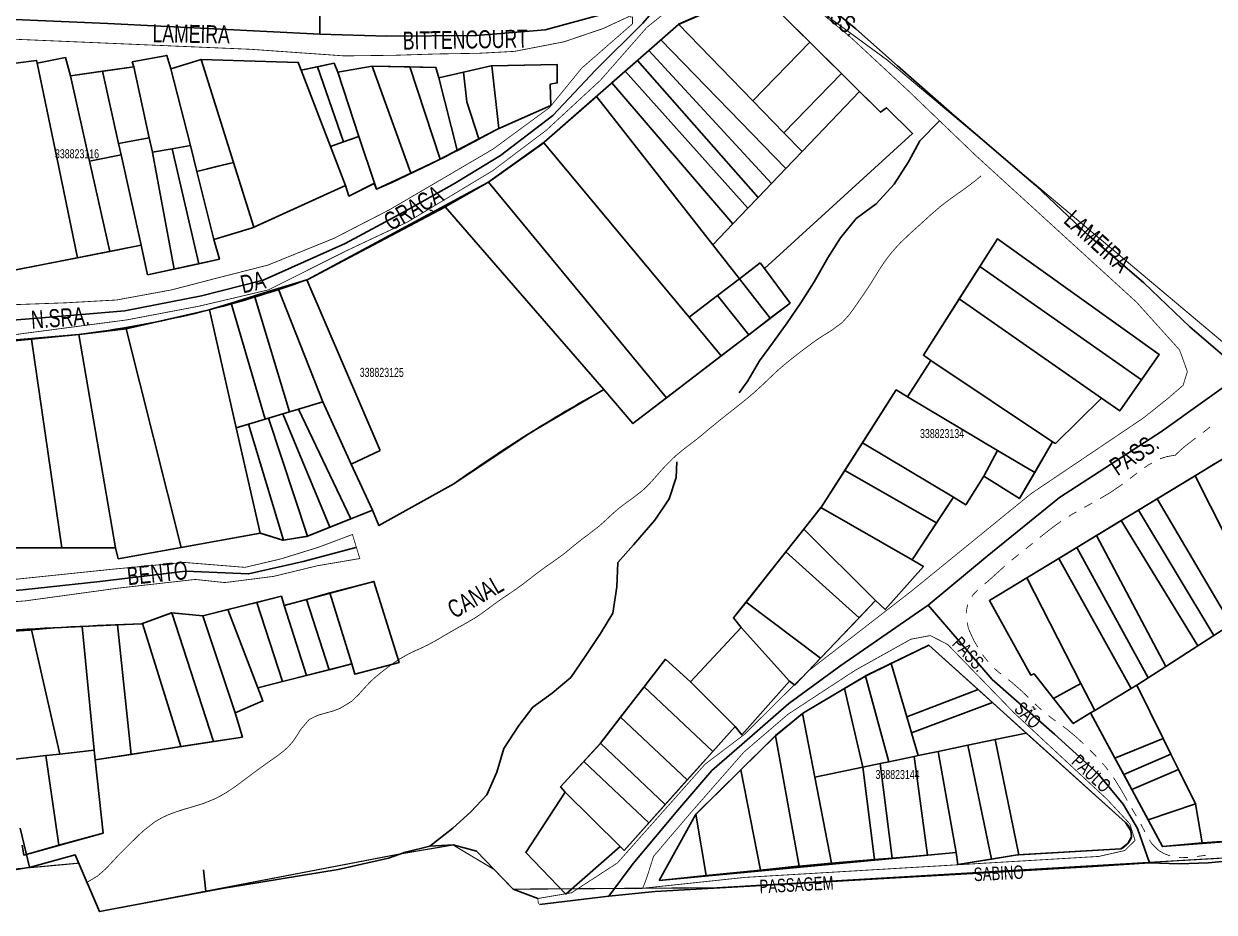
# Model space of a CAD drawing. Extents: x 203614 to 206284, y 4847494 to 4848495.
# Drawn here: x 205864.1 to 206128.5, y 4847594.2 to 4847791.6 of the extents above; entities that cross this region are included whole.
import ezdxf
from ezdxf.enums import TextEntityAlignment as Align

# ---------------------------------------------------------------- set-up
doc = ezdxf.new("R2010")
doc.units = 0
doc.header["$LTSCALE"] = 1.5
doc.header["$MEASUREMENT"] = 0
doc.linetypes.add('PHANTOMX2', pattern=[5, 2.5, -0.5, 0.5, -0.5, 0.5, -0.5])
for name, color, linetype in [('CD-MALHA-LOTES', 40, 'CONTINUOUS'), ('CD_TXT_QUADRA', 7, 'CONTINUOUS'), ('HD-CANAIS', 7, 'CONTINUOUS'), ('HD-TXT-CANAIS', 7, 'CONTINUOUS'), ('LM-LIM-SETOR-FISCAL', 7, 'CONTINUOUS'), ('RU-QUADRAS', 210, 'CONTINUOUS'), ('SV-CAMINHO-TRILHA', 20, 'CONTINUOUS'), ('SV-EIXO-RUA-N-PAV', 6, 'CONTINUOUS'), ('SV-ESTIVAS', 7, 'CONTINUOUS'), ('SV-RUA-NAO-PAV-S-GUIA-C-GUIA', 7, 'PHANTOMX2'), ('SV-TXT-RUA-N-PAV-S-GUIA-C-GUIA', 7, 'CONTINUOUS')]:
    doc.layers.add(name, color=color, linetype=linetype)
doc.styles.add('ARIAL', font='ARIAL.TTF')
doc.linetypes.add('Limite', pattern='A,20,-3,[130,ltypeshp.shx,S=6.35,R=0,X=0,Y=0],-3,20', length=46)

msp = doc.modelspace()

# ---------------------------------------------------------------- linework, layer by layer
at = {"layer": 'CD-MALHA-LOTES'}
for p, q in [((206009.55, 4847791.47), (206005.61, 4847788)), ((206009.55, 4847791.47), (206026.07, 4847774.46)), ((206005.61, 4847788), (206002.94, 4847785.66)), ((206033.36, 4847759.44), (206005.61, 4847788)), ((206038.71, 4847787.48), (206026.07, 4847774.46)), ((206045.72, 4847780.54), (206038.71, 4847787.48)), ((205862.28, 4847782.82), (205866.97, 4847783.45)), ((205866.97, 4847783.45), (205867.13, 4847782.82)), ((205888.23, 4847783.14), (205895.88, 4847784.54)), ((205895.88, 4847784.54), (205896.8, 4847781.59)), ((205903.51, 4847783.62), (205896.8, 4847781.59)), ((205903.51, 4847783.62), (205910.69, 4847760.79)), ((206000.43, 4847783.44), (205997.71, 4847781.06)), ((206002.94, 4847785.66), (206000.43, 4847783.44)), ((206000.43, 4847783.44), (206027.19, 4847752.98)), ((206002.94, 4847785.66), (206030.18, 4847756.11)), ((205867.13, 4847782.82), (205871.47, 4847761.88)), ((205881.58, 4847781.04), (205874.47, 4847780.01)), ((205888.54, 4847782.04), (205881.58, 4847781.04)), ((205881.58, 4847781.04), (205885.17, 4847765.01)), ((205888.54, 4847782.04), (205888.23, 4847783.14)), ((205891.99, 4847766.24), (205888.54, 4847782.04)), ((205896.8, 4847781.59), (205901.19, 4847764.51)), ((205929.33, 4847782.03), (205925.72, 4847781.26)), ((205925.72, 4847781.26), (205932.22, 4847764.33)), ((205935.14, 4847765.35), (205929.33, 4847782.03)), ((205941.51, 4847782.14), (205933.84, 4847780.79)), ((205938.55, 4847766.55), (205933.84, 4847780.79)), ((205949.88, 4847781.99), (205941.51, 4847782.14)), ((205941.51, 4847782.14), (205950.05, 4847758.37)), ((205949.88, 4847781.99), (205956.63, 4847761.5)), ((205961.76, 4847780.79), (205956.33, 4847779.54)), ((205968.06, 4847782.2), (205969.63, 4847768.29)), ((205997.71, 4847781.06), (205994.75, 4847778.45)), ((205997.71, 4847781.06), (206024.89, 4847750.58)), ((205874.47, 4847780.01), (205878.75, 4847761.02)), ((205956.33, 4847779.54), (205960.41, 4847763.48)), ((205994.75, 4847778.45), (205991.31, 4847775.43)), ((205994.75, 4847778.45), (206021.62, 4847747.16)), ((206032.95, 4847767.38), (206045.72, 4847780.54)), ((206045.72, 4847780.54), (206049.73, 4847776.56)), ((205991.31, 4847775.43), (206017.14, 4847742.46)), ((206049.73, 4847776.56), (206036.98, 4847763.23)), ((205969.63, 4847768.29), (205981.18, 4847773.45)), ((206026.07, 4847774.46), (206032.95, 4847767.38)), ((205885.17, 4847765.01), (205891.99, 4847766.24)), ((205885.73, 4847762.48), (205885.17, 4847765.01)), ((205891.99, 4847766.24), (205892.69, 4847763.05)), ((205932.22, 4847764.33), (205935.14, 4847765.35)), ((205935.14, 4847765.35), (205938.55, 4847766.55)), ((205942, 4847756.14), (205938.55, 4847766.55)), ((205960.41, 4847763.48), (205965.2, 4847765.99)), ((205979.61, 4847765.16), (205967.33, 4847756.38)), ((205979.61, 4847765.16), (206011.89, 4847726.4)), ((206036.98, 4847763.23), (206032.95, 4847767.38)), ((205885.73, 4847762.48), (205878.75, 4847761.02)), ((205890.23, 4847742.38), (205885.73, 4847762.48)), ((205897.06, 4847763.79), (205892.69, 4847763.05)), ((205892.69, 4847763.05), (205892.7, 4847762.97)), ((205892.7, 4847762.97), (205897.53, 4847737.09)), ((205897.06, 4847763.79), (205901.19, 4847764.51)), ((205903.01, 4847738.27), (205897.06, 4847763.79)), ((205901.19, 4847764.51), (205902.55, 4847758.75)), ((205932.22, 4847764.33), (205935.55, 4847755.65)), ((205956.63, 4847761.5), (205960.41, 4847763.48)), ((206033.36, 4847759.44), (206036.98, 4847763.23)), ((205871.47, 4847761.88), (205876.08, 4847739.61)), ((205878.75, 4847761.02), (205883.25, 4847741.01)), ((205910.69, 4847760.79), (205902.55, 4847758.75)), ((205902.55, 4847758.75), (205906.61, 4847759.77)), ((205906.61, 4847759.77), (205910.69, 4847760.79)), ((205915.19, 4847746.4), (205910.69, 4847760.79)), ((205950.05, 4847758.37), (205956.18, 4847761.27)), ((205956.18, 4847761.27), (205956.63, 4847761.5)), ((205902.55, 4847758.75), (205906.32, 4847743.63)), ((205942.48, 4847754.8), (205950.05, 4847758.37)), ((206030.18, 4847756.11), (206033.36, 4847759.44)), ((205915.19, 4847746.4), (205935.55, 4847755.65)), ((205935.55, 4847755.65), (205936.33, 4847753.31)), ((205936.33, 4847753.31), (205942, 4847756.14)), ((205942, 4847756.14), (205942.48, 4847754.8)), ((206006.88, 4847708.49), (205967.33, 4847756.38)), ((206027.19, 4847752.98), (206030.18, 4847756.11)), ((206024.89, 4847750.58), (206027.19, 4847752.98)), ((205957.706934, 4847750.913537), (205957.63, 4847750.87)), ((205957.706934, 4847750.913537), (205992.92, 4847710.3)), ((206021.62, 4847747.16), (206024.89, 4847750.58)), ((206017.14, 4847742.46), (206021.62, 4847747.16)), ((205883.25, 4847741.01), (205890.23, 4847742.38)), ((205891.64, 4847735.82), (205890.23, 4847742.38)), ((205906.32, 4847743.63), (205907.58, 4847739.25)), ((206017.14, 4847742.46), (206023.04, 4847734.93)), ((205876.08, 4847739.61), (205856.55, 4847735.82)), ((205876.08, 4847739.61), (205883.25, 4847741.01)), ((205907.58, 4847739.25), (205903.01, 4847738.27)), ((206027.69, 4847738.48), (206023.04, 4847734.93)), ((206028.62, 4847737.2), (206027.69, 4847738.48)), ((205897.53, 4847737.09), (205891.64, 4847735.82)), ((205897.53, 4847737.09), (205903.01, 4847738.27)), ((206076.45, 4847737.63), (206071.88, 4847730.46)), ((206076.45, 4847737.63), (206112.33, 4847712.49)), ((205926.99, 4847734.72), (205920.63, 4847732.76)), ((205926.99, 4847734.72), (205943.24, 4847696.78)), ((206023.04, 4847734.93), (206018.2, 4847731.23)), ((206023.04, 4847734.93), (206029.92, 4847726.15)), ((205915.34, 4847731.12), (205910.21, 4847729.54)), ((205920.63, 4847732.76), (205915.34, 4847731.12)), ((205923.11, 4847705.37), (205915.34, 4847731.12)), ((205930.52, 4847707.6), (205920.63, 4847732.76)), ((206018.2, 4847731.23), (206011.89, 4847726.4)), ((206018.2, 4847731.23), (206025.14, 4847722.48)), ((205905.35, 4847728.05), (205886.84, 4847723.82)), ((205905.35, 4847728.05), (205911.31, 4847701.83)), ((205917.73, 4847703.76), (205910.21, 4847729.54)), ((206103.5, 4847708.4), (206071.88, 4847730.46)), ((206011.89, 4847726.4), (206019.04, 4847717.81)), ((206025.14, 4847722.48), (206029.92, 4847726.15)), ((205876.329756, 4847722.551409), (205865.81, 4847721.55)), ((205876.42, 4847722.56), (205876.329756, 4847722.551409)), ((205876.329756, 4847722.551409), (205884.53, 4847675.15)), ((205886.84, 4847723.82), (205876.42, 4847722.56)), ((205899.1, 4847675.25), (205886.84, 4847723.82)), ((205865.81, 4847721.55), (205872.61, 4847675.15)), ((206019.04, 4847717.81), (206025.14, 4847722.48)), ((206006.88, 4847708.49), (206019.04, 4847717.81)), ((206065.6, 4847716.78), (206060.4, 4847708.74)), ((206092.6, 4847698.68), (206065.6, 4847716.78)), ((205992.92, 4847710.3), (205999.41, 4847702.76)), ((205930.52, 4847707.6), (205925.17, 4847705.99)), ((205930.52, 4847707.6), (205936.87, 4847693.73)), ((205999.41, 4847702.76), (206006.88, 4847708.49)), ((206080.4, 4847696.82), (206060.4, 4847708.74)), ((205921.69, 4847704.94), (205918.47, 4847703.97)), ((205921.69, 4847704.94), (205923.11, 4847705.37)), ((205932.08, 4847679.74), (205921.69, 4847704.94)), ((205923.11, 4847705.37), (205925.17, 4847705.99)), ((205925.17, 4847705.99), (205936.75, 4847681.61)), ((205911.31, 4847701.83), (205914.06, 4847702.64)), ((205916.62, 4847678.41), (205911.31, 4847701.83)), ((205914.06, 4847702.64), (205917.73, 4847703.76)), ((205914.06, 4847702.64), (205921.82, 4847676.86)), ((205917.73, 4847703.76), (205918.47, 4847703.97)), ((205918.47, 4847703.97), (205927.13, 4847677.76)), ((205943.24, 4847696.78), (205936.87, 4847693.73)), ((206050.38, 4847698.52), (206046.45, 4847692.37)), ((206070.63, 4847686.43), (206050.38, 4847698.52)), ((206077.34, 4847691.12), (206080.4, 4847696.82)), ((206088.63, 4847691.91), (206080.4, 4847696.82)), ((206088.63, 4847691.91), (206092.6, 4847698.68)), ((205936.87, 4847693.73), (205941.55, 4847683.54)), ((206128.58, 4847693.81), (206124.27, 4847691.19)), ((206066.86, 4847680.74), (206046.45, 4847692.37)), ((206077.34, 4847691.12), (206085.23, 4847686.1)), ((206085.23, 4847686.1), (206088.63, 4847691.91)), ((206124.27, 4847691.19), (206115.85, 4847686.08)), ((206124.27, 4847691.19), (206138.94, 4847662.01)), ((206066.86, 4847680.74), (206070.63, 4847686.43)), ((206115.85, 4847686.08), (206111.7, 4847683.56)), ((206132.28, 4847658.17), (206115.85, 4847686.08)), ((205936.75, 4847681.61), (205941.55, 4847683.54)), ((206041.16, 4847684.11), (206037.35, 4847679.31)), ((206061.41, 4847672.52), (206041.16, 4847684.11)), ((206111.7, 4847683.56), (206107.82, 4847681.2)), ((206111.7, 4847683.56), (206128.45, 4847655.71)), ((205936.75, 4847681.61), (205932.08, 4847679.74)), ((206061.41, 4847672.52), (206066.86, 4847680.74)), ((206107.82, 4847681.2), (206102.33, 4847677.87)), ((206107.82, 4847681.2), (206124.84, 4847653.39)), ((205899.1, 4847675.25), (205916.62, 4847678.41)), ((205921.67, 4847676.85), (205916.62, 4847678.41)), ((205927.13, 4847677.76), (205921.82, 4847676.86)), ((205927.13, 4847677.76), (205932.08, 4847679.74)), ((206037.35, 4847679.31), (206033.37, 4847674.29)), ((206053.28, 4847663.46), (206037.35, 4847679.31)), ((206102.33, 4847677.87), (206097.96, 4847675.22)), ((206102.33, 4847677.87), (206117.75, 4847648.84)), ((205854.52, 4847675.15), (205872.61, 4847675.15)), ((205872.61, 4847675.15), (205884.53, 4847675.15)), ((205921.82, 4847676.86), (205921.67, 4847676.85)), ((206097.96, 4847675.22), (206093.98, 4847672.81)), ((206097.96, 4847675.22), (206113.8, 4847646.3)), ((206033.37, 4847674.29), (206024.52, 4847663.12)), ((206049.62, 4847659.63), (206033.37, 4847674.29)), ((206093.98, 4847672.81), (206086.89, 4847668.5)), ((206093.98, 4847672.81), (206110.04, 4847643.93)), ((206086.89, 4847668.5), (206098.89, 4847645.03)), ((205921.35, 4847664.42), (205915.9, 4847663.05)), ((205921.99, 4847662.39), (205921.35, 4847664.42)), ((205932.13, 4847665.18), (205926.95, 4847663.72)), ((205936.98, 4847649.37), (205932.13, 4847665.18)), ((205915.9, 4847663.05), (205909.48, 4847661.43)), ((205921.61, 4847645.46), (205915.9, 4847663.05)), ((205926.95, 4847663.72), (205921.99, 4847662.39)), ((205921.99, 4847662.39), (205926.88, 4847646.8)), ((205931.92, 4847648.08), (205926.95, 4847663.72)), ((206041.07, 4847650.68), (206024.52, 4847663.12)), ((206049.62, 4847659.63), (206053.28, 4847663.46)), ((205897, 4847660.75), (205890.48, 4847658.36)), ((205906.26, 4847632.12), (205897, 4847660.75)), ((205897, 4847660.75), (205903.93, 4847660.03)), ((205903.93, 4847660.03), (205909.48, 4847661.43)), ((205903.93, 4847660.03), (205911.1, 4847638.54)), ((205909.48, 4847661.43), (205916.14, 4847644.06)), ((206041.07, 4847650.68), (206049.62, 4847659.63)), ((205865.84, 4847656.93), (205872.13, 4847629.35)), ((205884.92, 4847658.05), (205877.12, 4847657.69)), ((205879.77, 4847630.2), (205877.12, 4847657.69)), ((205884.92, 4847658.05), (205887.99, 4847629.29)), ((205899, 4847631), (205890.48, 4847658.36)), ((206023.42, 4847657.44), (206012.18, 4847645.37)), ((206034.16, 4847645.52), (206023.42, 4847657.44)), ((206128.45, 4847655.71), (206132.28, 4847658.17)), ((206124.84, 4847653.39), (206128.45, 4847655.71)), ((206117.75, 4847648.84), (206124.84, 4847653.39)), ((205931.92, 4847648.08), (205936.98, 4847649.37)), ((205936.98, 4847649.37), (205937.68, 4847647.1)), ((206001.93, 4847644.31), (206006.65, 4847650.4)), ((206006.65, 4847650.4), (206012.18, 4847645.37)), ((206051.03, 4847646.67), (206056.76, 4847649.5)), ((206056.76, 4847649.5), (206060.23, 4847637.63)), ((206113.8, 4847646.3), (206117.75, 4847648.84)), ((205921.61, 4847645.46), (205926.88, 4847646.8)), ((205926.88, 4847646.8), (205931.92, 4847648.08)), ((206051.03, 4847646.67), (206046.41, 4847643.92)), ((206056.23, 4847627.64), (206051.03, 4847646.67)), ((206111.29, 4847644.69), (206113.8, 4847646.3)), ((205916.14, 4847644.06), (205921.61, 4847645.46)), ((205916.14, 4847644.06), (205917.23, 4847641.15)), ((206001.93, 4847644.31), (205996.67, 4847637.52)), ((206017.12, 4847629.93), (206001.93, 4847644.31)), ((206012.18, 4847645.37), (206022.08, 4847635.46)), ((206050.5, 4847626.44), (206046.41, 4847643.92)), ((206076.05, 4847643.68), (206060.23, 4847637.63)), ((206079.25, 4847640.8), (206076.05, 4847643.68)), ((206098.89, 4847645.03), (206092.84, 4847641.67)), ((206101.96, 4847639.03), (206098.89, 4847645.03)), ((206101.96, 4847639.03), (206110.04, 4847643.93)), ((206110.04, 4847643.93), (206111.29, 4847644.69)), ((206117.16, 4847632.81), (206111.29, 4847644.69)), ((205917.23, 4847641.15), (205911.1, 4847638.54)), ((206061.27, 4847634.08), (206079.25, 4847640.8)), ((206079.25, 4847640.8), (206086.77, 4847634.02)), ((206092.84, 4847641.67), (206097.21, 4847636.13)), ((205911.1, 4847638.54), (205912.68, 4847633.12)), ((206037.08, 4847638.33), (206031.04, 4847633.44)), ((206037.08, 4847638.33), (206039.81, 4847624.21)), ((206097.21, 4847636.13), (206101.06, 4847638.48)), ((206101.06, 4847638.48), (206101.96, 4847639.03)), ((206101.06, 4847638.48), (206106.45, 4847628.44)), ((205996.67, 4847637.52), (205992.23, 4847631.78)), ((206011.49, 4847623.65), (205996.67, 4847637.52)), ((206022.08, 4847635.46), (206017.12, 4847629.93)), ((206060.23, 4847637.63), (206061.27, 4847634.08)), ((205912.68, 4847633.12), (205906.26, 4847632.12)), ((206031.04, 4847633.44), (206023.35, 4847625.83)), ((206036.29, 4847604.48), (206031.04, 4847633.44)), ((206062.76, 4847629.03), (206061.27, 4847634.08)), ((206086.77, 4847634.02), (206079.84, 4847632.57)), ((206117.16, 4847632.81), (206106.45, 4847628.44)), ((206118.89, 4847629.3), (206117.16, 4847632.81)), ((205872.13, 4847629.35), (205879.77, 4847630.2)), ((205879.98, 4847628.05), (205879.77, 4847630.2)), ((205887.99, 4847629.29), (205899, 4847631)), ((205899, 4847631), (205906.26, 4847632.12)), ((205988.51, 4847627.72), (205992.12, 4847631.66)), ((205992.23, 4847631.78), (205992.12, 4847631.66)), ((205992.23, 4847631.78), (206006.57, 4847618.16)), ((206073.82, 4847631.31), (206067.23, 4847629.94)), ((206079.84, 4847632.57), (206073.82, 4847631.31)), ((206079.07, 4847606.03), (206073.82, 4847631.31)), ((206085.12, 4847606.99), (206079.84, 4847632.57)), ((205869.01, 4847629), (205860.26, 4847628.02)), ((205872.13, 4847629.35), (205869.01, 4847629)), ((205871.91, 4847609.09), (205869.01, 4847629)), ((205879.98, 4847628.05), (205887.99, 4847629.29)), ((206002.93, 4847614.1), (205988.51, 4847627.72)), ((206011.49, 4847623.65), (206017.12, 4847629.93)), ((206056.23, 4847627.64), (206054.29, 4847627.23)), ((206061.83, 4847628.81), (206056.23, 4847627.64)), ((206062.76, 4847629.03), (206061.83, 4847628.81)), ((206064.84, 4847606.92), (206061.83, 4847628.81)), ((206067.23, 4847629.94), (206062.76, 4847629.03)), ((206067.23, 4847629.94), (206071.22, 4847607.47)), ((206106.45, 4847628.44), (206108.4, 4847624.82)), ((206108.4, 4847624.82), (206118.89, 4847629.3)), ((206120.55, 4847625.94), (206118.89, 4847629.3)), ((206023.35, 4847625.83), (206013.39, 4847615.97)), ((206027.73, 4847603.6), (206023.35, 4847625.83)), ((206039.81, 4847624.21), (206050.5, 4847626.44)), ((206054.29, 4847627.23), (206050.5, 4847626.44)), ((206050.5, 4847626.44), (206053.09, 4847605.92)), ((206056.99, 4847606.25), (206054.29, 4847627.23)), ((206108.4, 4847624.82), (206110.18, 4847621.5)), ((206110.18, 4847621.5), (206120.55, 4847625.94)), ((206124.31, 4847618.32), (206120.55, 4847625.94)), ((206006.57, 4847618.16), (206011.49, 4847623.65)), ((206043.51, 4847605.09), (206039.81, 4847624.21)), ((205996.59, 4847608.81), (205984.34, 4847620.88)), ((206110.18, 4847621.5), (206113.82, 4847614.73)), ((206006.57, 4847618.16), (206002.93, 4847614.1)), ((206124.31, 4847618.32), (206113.82, 4847614.73)), ((206125.85, 4847609.65), (206124.31, 4847618.32)), ((206015.64, 4847602.35), (206013.39, 4847615.97)), ((206113.82, 4847614.73), (206117, 4847608.81)), ((206117, 4847608.81), (206125.85, 4847609.65)), ((206135.34, 4847610.3), (206125.85, 4847609.65)), ((205984.51, 4847598.25), (205996.59, 4847608.81)), ((206053.09, 4847605.92), (206056.99, 4847606.25)), ((206056.99, 4847606.25), (206064.84, 4847606.92)), ((206064.84, 4847606.92), (206071.22, 4847607.47)), ((206071.22, 4847607.47), (206071.55, 4847604.79)), ((206015.64, 4847602.35), (206027.73, 4847603.6)), ((206036.29, 4847604.48), (206043.51, 4847605.09)), ((206053.09, 4847605.92), (206043.51, 4847605.09)), ((206071.55, 4847604.79), (206079.07, 4847606.03)), ((206005.22, 4847601.27), (206015.64, 4847602.35))]:
    msp.add_line(p, q, dxfattribs=at)
at = {"layer": 'CD-MALHA-LOTES', "flags": 128}
for points in [[(206038.71, 4847787.48), (206026.98, 4847799.12), (206009.55, 4847791.47)], [(205874.47, 4847780.01), (205873.38, 4847784.07), (205867.13, 4847782.82)], [(205925.72, 4847781.26), (205925.09, 4847782.98), (205903.51, 4847783.62)], [(205933.84, 4847780.79), (205933.06, 4847782.82), (205929.33, 4847782.03)], [(205956.33, 4847779.54), (205955.67, 4847781.89), (205949.88, 4847781.99)], [(205968.06, 4847782.2), (205967.9, 4847782.2), (205961.76, 4847780.79)], [(205961.76, 4847780.79), (205962.55, 4847774.23), (205965.2, 4847765.99)], [(205981.18, 4847773.45), (205981.02, 4847778.14), (205982.59, 4847778.45), (205982.59, 4847782.51), (205968.06, 4847782.2)], [(205991.31, 4847775.43), (205979.72, 4847765.24), (205979.61, 4847765.16)], [(206028.62, 4847737.2), (206061.53, 4847767.23), (206055.69, 4847772.93), (206054.4, 4847771.93), (206049.73, 4847776.56)], [(205965.2, 4847765.99), (205969.3, 4847768.14), (205969.63, 4847768.29)], [(205967.33, 4847756.38), (205967.19, 4847756.28), (205957.706934, 4847750.913537)], [(205957.63, 4847750.87), (205927.21, 4847734.79), (205926.99, 4847734.72)], [(205906.32, 4847743.63), (205914.92, 4847746.28), (205915.19, 4847746.4)], [(206112.33, 4847712.49), (206116.25, 4847718.13), (206080.36, 4847743.77), (206076.45, 4847737.63)], [(206029.92, 4847726.15), (206034.32, 4847729.52), (206028.62, 4847737.2)], [(205910.21, 4847729.54), (205905.55, 4847728.1), (205905.35, 4847728.05)], [(206071.88, 4847730.46), (206063.92, 4847717.96), (206065.6, 4847716.78)], [(205865.81, 4847721.55), (205848.12, 4847719.84), (205848.01, 4847719.84)], [(206103.5, 4847708.4), (206107.53, 4847705.56), (206112.33, 4847712.49)], [(205941.55, 4847683.54), (205942.98, 4847680.13), (205959.64, 4847689.38), (205976.96, 4847700.91), (205992.92, 4847710.3)], [(206060.4, 4847708.74), (206057.88, 4847710.25), (206050.38, 4847698.52)], [(206092.6, 4847698.68), (206093.27, 4847698.34), (206103.5, 4847708.4)], [(206046.45, 4847692.37), (206041.28, 4847684.27), (206041.16, 4847684.11)], [(206070.63, 4847686.43), (206073.32, 4847684.75), (206077.34, 4847691.12)], [(205884.53, 4847675.15), (205885.1, 4847672.73), (205899.1, 4847675.25)], [(206053.28, 4847663.46), (206055.46, 4847661.45), (206063.93, 4847671.01), (206061.41, 4847672.52)], [(205937.68, 4847647.1), (205947.47, 4847649.72), (205941.88, 4847667.72), (205932.13, 4847665.18)], [(206086.89, 4847668.5), (206078.59, 4847663.47), (206087.81, 4847646.86)], [(206024.52, 4847663.12), (206021.74, 4847659.62), (206023.42, 4847657.44)], [(205865.84, 4847656.93), (205865.47, 4847656.89), (205852.48, 4847656.05)], [(205877.12, 4847657.69), (205870.89, 4847657.41), (205865.84, 4847656.93)], [(205890.48, 4847658.36), (205890.3, 4847658.29), (205884.92, 4847658.05)], [(206076.05, 4847643.68), (206065.1, 4847653.56), (206056.76, 4847649.5)], [(206034.16, 4847645.52), (206035.34, 4847644.68), (206041.07, 4847650.68)], [(206087.81, 4847646.86), (206088.48, 4847647.19), (206092.84, 4847641.67)], [(206022.08, 4847635.46), (206023.59, 4847633.62), (206034.16, 4847645.52)], [(206046.41, 4847643.92), (206037.26, 4847638.48), (206037.08, 4847638.33)], [(206085.12, 4847606.99), (206107.78, 4847608.31), (206109.29, 4847609.48), (206110.13, 4847610.99), (206109.97, 4847612.33), (206108.79, 4847614.17), (206086.77, 4847634.02)], [(205871.91, 4847609.09), (205881.73, 4847611.81), (205879.98, 4847628.05)], [(205988.51, 4847627.72), (205983.34, 4847622.06), (205984.34, 4847620.88)], [(205984.34, 4847620.88), (205975.62, 4847607.48), (205984.51, 4847598.25)], [(206013.39, 4847615.97), (206013.27, 4847615.85), (206005.22, 4847601.27)], [(205996.59, 4847608.81), (205997.43, 4847607.97), (206002.93, 4847614.1)], [(205863.8, 4847609.12), (205864.12, 4847606.93), (205871.91, 4847609.09)], [(206079.07, 4847606.03), (206084.81, 4847606.97), (206085.12, 4847606.99)], [(206027.73, 4847603.6), (206035.99, 4847604.45), (206036.29, 4847604.48)]]:
    msp.add_lwpolyline(points, dxfattribs=at)
at = {"layer": 'CD-MALHA-LOTES'}
for p in [(205930.52, 4847707.6), (205936.87, 4847693.73)]:
    msp.add_point(p, dxfattribs=at)
at = {"layer": 'HD-CANAIS', "const_width": 0.18, "flags": 128}
msp.add_lwpolyline([(206076.731135, 4847757.794257), (206075.587337, 4847756.822659), (206073.194674, 4847755.011979), (206071.053681, 4847753.498296), (206069.831476, 4847752.626839), (206067.730885, 4847751.03003), (206065.462456, 4847749.070405), (206064.355161, 4847748.056812), (206063.248843, 4847747.04135), (206062.026792, 4847745.939316), (206060.913084, 4847744.933783), (206058.851965, 4847742.963504), (206057.823554, 4847741.870193), (206056.842104, 4847740.732875), (206055.91065, 4847739.553771), (206055.032228, 4847738.335103), (206054.014188, 4847736.771934), (206053.230195, 4847735.491942), (206052.046927, 4847733.575495), (206050.374873, 4847731.093119), (206049.516227, 4847729.858741), (206048.352454, 4847728.169586), (206047.460502, 4847726.951037), (206045.876127, 4847725.200796), (206043.469512, 4847723.432661), (206042.183512, 4847722.637724), (206040.266562, 4847721.388418), (206039.045232, 4847720.517498), (206036.655409, 4847718.70941), (206035.434871, 4847717.765527), (206034.255842, 4847716.836655), (206033.092459, 4847715.888695), (206031.533166, 4847714.539463), (206029.353839, 4847712.478035), (206028.273421, 4847711.437035), (206026.273494, 4847709.612556), (206025.130636, 4847708.64075), (206023.970061, 4847707.689426), (206022.167638, 4847706.253866), (206020.988474, 4847705.326329), (206018.638734, 4847703.461943), (206016.899334, 4847702.034315), (206014.591516, 4847700.117992), (206013.422956, 4847699.176536), (206011.874113, 4847697.983268), (206010.68153, 4847697.07082), (206008.915087, 4847695.620535), (206006.773163, 4847693.526371), (206005.758802, 4847692.416718), (206004.134271, 4847690.562492), (206003.127459, 4847689.446353), (206001.581826, 4847687.929668), (205999.214636, 4847686.096215), (205997.988293, 4847685.225638), (205996.780041, 4847684.332148), (205995.202703, 4847683.006155), (205994.101008, 4847681.986491), (205993.004458, 4847680.961417), (205991.801289, 4847679.899001), (205989.425102, 4847678.070159), (205988.21984, 4847677.175086), (205986.529434, 4847675.831773), (205985.375572, 4847674.872453), (205983.794576, 4847673.601998), (205981.356054, 4847671.856526), (205980.120894, 4847671.003884), (205977.750165, 4847669.256799), (205976.570646, 4847668.329201), (205975.388932, 4847667.405252), (205973.273532, 4847665.865038), (205970.787246, 4847664.185794), (205969.551167, 4847663.334285), (205968.134816, 4847662.303805), (205966.9307, 4847661.406257), (205965.717862, 4847660.523523), (205964.350139, 4847659.599175), (205961.760564, 4847658.090043), (205960.444041, 4847657.367326), (205958.341684, 4847656.158497), (205957.053074, 4847655.388322), (205955.759561, 4847654.628756), (205953.786256, 4847653.562578), (205952.429972, 4847652.919917), (205951.060794, 4847652.301599), (205949.703207, 4847651.663182), (205947.387444, 4847650.351462), (205946.147495, 4847649.505507), (205944.937772, 4847648.611412), (205943.278836, 4847647.321369), (205942.12681, 4847646.360407), (205941.024341, 4847645.343119), (205939.5957, 4847643.810061), (205938.595645, 4847642.679784), (205936.920439, 4847641.055374), (205934.37296, 4847639.514746), (205932.94867, 4847638.96261), (205930.845545, 4847638.372514), (205929.371697, 4847637.948927), (205927.524944, 4847637.04381), (205925.627963, 4847634.824296), (205924.818837, 4847633.505594), (205923.964349, 4847632.218636), (205922.84738, 4847630.942074), (205921.725317, 4847629.944609), (205920.529469, 4847629.03159), (205918.47842, 4847627.574706), (205916.041021, 4847625.829263), (205914.352976, 4847624.566005), (205911.958473, 4847622.760105), (205910.73687, 4847621.885188), (205909.24554, 4847620.897973), (205907.951142, 4847620.128571), (205906.620538, 4847619.433012), (205903.99511, 4847618.36541), (205901.12556, 4847617.497752), (205899.678191, 4847617.078821), (205897.586904, 4847616.396045), (205896.18094, 4847615.845382), (205894.818568, 4847615.210328), (205893.206057, 4847614.277395), (205890.84455, 4847612.441127), (205889.738414, 4847611.418438), (205888.658107, 4847610.365547), (205887.150751, 4847608.882065), (205885.038349, 4847606.756541), (205883.40748, 4847604.998702), (205882.371792, 4847603.901097), (205880.487394, 4847602.237284), (205877.913932, 4847600.717412)], dxfattribs=at)
at = {"layer": 'LM-LIM-SETOR-FISCAL', "linetype": 'Limite', "ltscale": 0.1, "const_width": 0.25}
msp.add_lwpolyline([(205807.66, 4847598.84), (205876.298737, 4847605.113157), (205880.92, 4847594.37), (205947.956422, 4847607.217481), (205959.47, 4847609.16), (205968.56, 4847603.73), (205972.79, 4847599.34), (206017.95, 4847599.66), (206211.07, 4847610.99), (206253.35, 4847609.47), (206274.485932, 4847604.211595), (206283.85, 4847619.28), (206186.17, 4847750.07), (206137.649509, 4847714.774647), (206055.88, 4847783.52), (206022.18, 4847808.19)], dxfattribs=at)
at = {"layer": 'RU-QUADRAS', "color": 6, "linetype": 'Continuous'}
for points in [[(205841.42, 4847719.56), (205876.35, 4847722.55, 0.0559287693), (205927.21, 4847734.79), (205967.19, 4847756.28), (205979.72, 4847765.24), (206009.51, 4847791.43), (206026.98, 4847799.12), (206054.4, 4847771.93), (206055.69, 4847772.93), (206061.53, 4847767.23), (206028.62, 4847737.2), (206034.32, 4847729.52), (205999.41, 4847702.76), (205992.92, 4847710.3, 0.0277720894), (205959.64, 4847689.38), (205942.98, 4847680.13), (205941.55, 4847683.54), (205927.02, 4847677.71), (205921.67, 4847676.85), (205916.68, 4847678.42), (205885.1, 4847672.73), (205884.53, 4847675.15), (205819.98, 4847675)], [(205862.28, 4847782.82), (205866.97, 4847783.45), (205867.13, 4847782.82), (205873.38, 4847784.07), (205874.47, 4847780.01), (205888.54, 4847782.04), (205888.23, 4847783.14), (205895.88, 4847784.54), (205896.8, 4847781.59), (205903.51, 4847783.62), (205925.09, 4847782.98), (205925.72, 4847781.26), (205933.06, 4847782.82), (205933.84, 4847780.79), (205941.51, 4847782.14), (205955.67, 4847781.89), (205956.33, 4847779.54), (205967.9, 4847782.2), (205982.59, 4847782.51), (205982.59, 4847778.45), (205981.02, 4847778.14), (205981.18, 4847773.45), (205969.3, 4847768.14, -0.0205820276), (205942.48, 4847754.8), (205941.95, 4847756.12), (205936.33, 4847753.31), (205935.55, 4847755.65), (205914.92, 4847746.28), (205906.32, 4847743.63), (205907.58, 4847739.25), (205891.64, 4847735.82), (205890.23, 4847742.38), (205856.72, 4847735.82)], [(205827.53, 4847654.44, -0.0115420417), (205890.3, 4847658.29), (205896.94, 4847660.73), (205903.93, 4847660.03), (205921.35, 4847664.42), (205921.97, 4847662.38), (205941.88, 4847667.72), (205947.47, 4847649.72), (205937.68, 4847647.1), (205936.98, 4847649.37), (205916.14, 4847644.06), (205917.23, 4847641.15), (205911.1, 4847638.54), (205912.68, 4847633.12), (205879.98, 4847628.05), (205881.73, 4847611.81), (205864.12, 4847606.93)]]:
    msp.add_lwpolyline(points, format="xyb", dxfattribs=at)
msp.add_lwpolyline([(205975.62, 4847607.48), (205984.34, 4847620.88), (205983.34, 4847622.06), (205992.23, 4847631.78), (206006.65, 4847650.4), (206012.18, 4847645.37), (206023.42, 4847657.44), (206021.74, 4847659.62), (206041.28, 4847684.27), (206057.88, 4847710.25), (206060.4, 4847708.74), (206065.6, 4847716.78), (206063.92, 4847717.96), (206080.36, 4847743.77), (206116.25, 4847718.13), (206107.53, 4847705.56), (206103.5, 4847708.4), (206093.27, 4847698.34), (206092.6, 4847698.68), (206085.23, 4847686.1), (206077.34, 4847691.12), (206073.32, 4847684.75), (206070.63, 4847686.43), (206061.41, 4847672.52), (206063.93, 4847671.01), (206055.46, 4847661.45), (206053.28, 4847663.46), (206035.34, 4847644.68), (206034.16, 4847645.52), (206023.59, 4847633.62), (206022.08, 4847635.46), (205997.43, 4847607.97), (205996.59, 4847608.81), (205984.51, 4847598.25)], close=True, dxfattribs=at)
msp.add_lwpolyline([(206145.33, 4847610.99), (206117, 4847608.81), (206101.06, 4847638.48), (206097.21, 4847636.13), (206088.48, 4847647.19), (206087.81, 4847646.86), (206078.59, 4847663.47), (206134.11, 4847697.16)], dxfattribs=at)
msp.add_lwpolyline([(206005.22, 4847601.27), (206013.27, 4847615.85), (206031.05, 4847633.45), (206037.26, 4847638.48), (206051.35, 4847646.86), (206065.1, 4847653.56), (206108.79, 4847614.17, -0.2296109099), (206110.13, 4847610.99, -0.2047561211), (206107.78, 4847608.31), (206084.81, 4847606.97), (206071.55, 4847604.79), (206071.22, 4847607.47)], format="xyb", close=True, dxfattribs=at)
at = {"layer": 'SV-CAMINHO-TRILHA', "ltscale": 0.5, "flags": 128}
for points in [[(206067.493069, 4847770.035312), (206063.088414, 4847765.603809), (206060.612126, 4847760.899418), (206057.4393, 4847755.933163), (206053.455142, 4847751.606149), (206049.003428, 4847748.325129), (206045.518898, 4847744.056203), (206042.68903, 4847739.546852), (206039.622012, 4847734.231139), (206036.694507, 4847729.569751), (206033.663645, 4847725.107374), (206030.628698, 4847720.895743), (206027.493662, 4847716.682525), (206024.9132, 4847712.227293), (206023.003949, 4847709.588557)], [(206009.137323, 4847694.269675), (206008.993517, 4847690.806186), (206007.469707, 4847686.01658), (206004.242752, 4847681.300279), (205999.525901, 4847675.858068), (205996.085696, 4847671.940983), (205995.823619, 4847666.519282), (205994.918317, 4847660.635915), (205992.188538, 4847656.128151), (205988.817986, 4847651.008273), (205985.589396, 4847646.392271), (205981.491261, 4847642.91621), (205977.187229, 4847639.78802), (205974.050559, 4847635.675101), (205970.729234, 4847630.606166), (205969.212777, 4847625.365214), (205966.943203, 4847620.262803), (205963.399641, 4847616.544728), (205959.404046, 4847612.919806), (205954.314008, 4847608.876222)], [(205978.280384, 4847597.267619), (205972.790408, 4847599.337507), (205968.564007, 4847603.734913), (205964.643591, 4847607.786037), (205959.465319, 4847609.158596), (205954.314008, 4847608.876222), (205948.879587, 4847607.535946), (205945.096632, 4847606.22187)]]:
    msp.add_lwpolyline(points, dxfattribs=at)
at = {"layer": 'SV-EIXO-RUA-N-PAV', "flags": 128}
for points in [[(205929.877696, 4847789.241589), (205929.86005, 4847794.281257), (205930.264054, 4847802.765332), (205930.264054, 4847813.067424), (205931.274063, 4847822.157505), (205933.092079, 4847832.257595), (205934.30409, 4847844.478704), (205935.920104, 4847855.992806), (205937.536119, 4847866.900903), (205939.556137, 4847877.809), (205940.364144, 4847888.313094), (205940.970149, 4847901.039207), (205943.192169, 4847917.805356), (205944.590879, 4847931.59264), (205941.550209, 4847933.642392), (205942.730051, 4847949.16185), (205937.257645, 4847949.515127)], [(205796.293942, 4847795.237064), (205812.902193, 4847794.596331), (205858.55463, 4847792.703304), (205882.780182, 4847791.670441), (205929.877696, 4847789.241589), (205944.761793, 4847788.855563), (205964.648014, 4847788.9543), (205979.883223, 4847790.261319), (205993.847374, 4847794.012882), (206002.3926, 4847797.451815), (206008.436785, 4847799.640227), (206014.859305, 4847802.811684), (206020.861111, 4847805.731481)], [(206020.861111, 4847805.731481), (206032.302322, 4847802.09999), (206040.217585, 4847797.538652), (206048.93779, 4847790.428331), (206058.194624, 4847782.244754), (206070.805382, 4847771.109723), (206088.849498, 4847755.614589), (206100.387001, 4847744.747872), (206112.863602, 4847734.015312), (206123.059534, 4847724.28893), (206134.988846, 4847714.042421), (206138.744601, 4847711.307371), (206148.291376, 4847704.598827), (206158.354192, 4847695.052052), (206164.030652, 4847686.27934), (206176.931699, 4847670.024022), (206185.44639, 4847660.993289), (206192.154934, 4847654.026724), (206198.605457, 4847648.866305), (206207.120148, 4847640.867657), (206217.957027, 4847629.514736), (206222.296443, 4847622.912786), (206226.872344, 4847611.744773)], [(206008.436785, 4847799.640227), (206001.574436, 4847791.691562), (205991.126172, 4847781.243299), (205981.645341, 4847771.182008), (205970.036159, 4847762.281635), (205959.781382, 4847756.090072), (205948.46243, 4847749.705022), (205935.498844, 4847742.739513), (205917.311126, 4847734.613086), (205903.573594, 4847731.130331), (205886.546794, 4847727.841063), (205875.227842, 4847726.873631), (205861.683797, 4847725.712713), (205850.074615, 4847725.519227), (205834.982679, 4847725.519227), (205822.788616, 4847725.820664), (205806.470588, 4847725.884908), (205796.255759, 4847727.234036)], [(206186.383021, 4847749.785039), (206185.401016, 4847749.001261), (206174.179776, 4847741.585816), (206159.967441, 4847731.487579), (206147.625151, 4847722.137358), (206134.988846, 4847714.042421), (206116.772203, 4847701.012797), (206094.176159, 4847686.325369), (206078.076478, 4847673.332644), (206064.978015, 4847662.419445), (206045.594665, 4847649.041897), (206034.014193, 4847640.56838), (206023.629264, 4847631.464599), (206016.964375, 4847625.703424), (206009.395772, 4847616.892214), (205999.45492, 4847605.030971), (205994.083233, 4847597.810009)], [(205796.218042, 4847665.818953), (205805.038295, 4847666.249206), (205816.105964, 4847666.249206), (205826.755986, 4847664.787438), (205840.538367, 4847664.578614), (205853.694276, 4847664.996262), (205863.92665, 4847665.831558), (205881.050215, 4847667.710974), (205900.053195, 4847670.008037), (205908.823801, 4847669.590389), (205914.0444, 4847669.381565), (205926.156189, 4847672.096277), (205937.850331, 4847675.228636)], [(206114.156922, 4847605.160898), (206111.45515, 4847612.828089), (206108.298687, 4847618.254787), (206102.619625, 4847625.022573), (206093.046357, 4847633.789567), (206079.20628, 4847645.934941), (206064.978015, 4847662.419445)], [(205978.664809, 4847595.948161), (205994.083233, 4847597.810009), (206004.381576, 4847598.857298), (206016.076306, 4847599.497308), (206029.37106, 4847600.253683), (206056.396939, 4847601.824617), (206082.782808, 4847603.279185), (206101.604922, 4847604.384657), (206114.156922, 4847605.160898), (206120.739448, 4847604.98857), (206127.137675, 4847605.182456), (206135.797901, 4847606.022627)]]:
    msp.add_lwpolyline(points, dxfattribs=at)
at = {"layer": 'SV-ESTIVAS', "flags": 128}
for points in [[(205863.294176, 4847612.89993), (205865.362924, 4847604.219316)], [(205945.096632, 4847606.22187), (205933.925072, 4847603.687003), (205908.164222, 4847599.465971), (205880.915926, 4847594.36858), (205875.504607, 4847606.973827), (205865.587425, 4847604.258211), (205860.28866, 4847603.340206), (205852.611772, 4847602.065257), (205853.138223, 4847601.837305)], [(205904.58961, 4847598.797262), (205904.041177, 4847603.664367)]]:
    msp.add_lwpolyline(points, dxfattribs=at)
at = {"layer": 'SV-RUA-NAO-PAV-S-GUIA-C-GUIA', "const_width": 0.18, "flags": 128}
for points in [[(205796.218042, 4847662.197111), (205808.597496, 4847664.150955), (205824.106985, 4847661.587911), (205839.376264, 4847661.479016), (205864.474072, 4847663.382057), (205885.151629, 4847666.218221), (205902.189829, 4847668.143886), (205908.758725, 4847667.4455), (205919.598765, 4847668.821372), (205929.321487, 4847671.182767), (205938.756197, 4847672.787156), (205937.117402, 4847678.128537), (205929.604806, 4847675.300581), (205921.237369, 4847672.709875), (205913.25885, 4847670.827614), (205899.775649, 4847671.917931), (205883.781847, 4847670.410134), (205859.894909, 4847667.924354), (205841.879721, 4847667.588387), (205825.891846, 4847668.789456), (205803.068305, 4847668.628018), (205799.479201, 4847670.778225), (205797.515422, 4847674.559416), (205796.503303, 4847678.305541), (205803.012821, 4847721.197368), (205803.990018, 4847722.667582), (205805.681726, 4847723.296369), (205807.783593, 4847723.329715), (205815.494524, 4847723.201234), (205840.144175, 4847721.886769), (205860.960219, 4847722.367495), (205886.984363, 4847725.790105), (205903.102972, 4847728.854917), (205918.461928, 4847732.459465), (205935.690919, 4847741.109923), (205949.35184, 4847747.54679), (205968.188998, 4847758.881371), (205980.205196, 4847767.950754), (205992.188715, 4847779.026116), (206002.509328, 4847790.777371), (206009.921227, 4847796.713801), (206016.122864, 4847800.122908), (206023.354801, 4847801.742513), (206031.799034, 4847799.619169), (206039.120839, 4847795.722332), (206047.797721, 4847788.536272), (206060.758401, 4847776.502255), (206075.353183, 4847762.487665), (206111.277907, 4847729.69958), (206120.811054, 4847719.116059), (206122.540952, 4847714.327909), (206121.589898, 4847711.252913), (206118.331898, 4847708.442292), (206112.747951, 4847703.989573), (206087.891969, 4847687.242288), (206061.264405, 4847665.55098), (206038.278041, 4847647.729782), (206024.113402, 4847633.680412), (206015.453608, 4847627.123711), (205995.97203, 4847605.17298), (205985.768262, 4847598.540147), (205978.280384, 4847597.267619), (205978.413865, 4847596.080215)], [(206126.018862, 4847700.793329), (206126.775883, 4847701.364565)], [(206126.775883, 4847701.364565), (206127.59233, 4847702.027404)], [(206122.058389, 4847697.759184), (206123.631298, 4847698.976948)], [(206123.631298, 4847698.976948), (206124.383383, 4847699.559221)], [(206124.383383, 4847699.559221), (206124.422382, 4847699.588649)], [(206119.840567, 4847695.724968), (206120.557131, 4847696.422489)], [(206120.557131, 4847696.422489), (206120.922473, 4847696.778121)], [(206120.922473, 4847696.778121), (206122.050229, 4847697.752137)], [(206122.050229, 4847697.752137), (206122.058389, 4847697.759184)], [(206112.991274, 4847692.941137), (206113.803343, 4847693.524699)], [(206113.803343, 4847693.524699), (206113.86837, 4847693.571428)], [(206113.86837, 4847693.571428), (206114.683784, 4847693.997293)], [(206116.456569, 4847694.923162), (206116.513481, 4847694.952886)], [(206116.513481, 4847694.952886), (206117.404336, 4847695.239392)], [(206117.404336, 4847695.239392), (206117.974318, 4847695.422702)], [(206117.974318, 4847695.422702), (206119.35463, 4847695.664128)], [(206119.35463, 4847695.664128), (206119.556876, 4847695.699502)], [(206119.556876, 4847695.699502), (206119.840567, 4847695.724968)], [(206109.785329, 4847690.550042), (206111.369013, 4847691.771494)], [(206105.458391, 4847687.470811), (206107.367988, 4847688.774478)], [(206107.367988, 4847688.774478), (206107.935411, 4847689.161853)], [(206107.935411, 4847689.161853), (206108.187064, 4847689.347898)], [(206103.152394, 4847686.089929), (206104.868271, 4847687.117434)], [(206104.868271, 4847687.117434), (206105.458391, 4847687.470811)], [(206096.814539, 4847682.535005), (206097.915296, 4847683.162479)], [(206099.654965, 4847684.149103), (206101.408595, 4847685.110759)], [(206092.887782, 4847679.895938), (206093.274022, 4847680.185249)], [(206093.274022, 4847680.185249), (206093.696227, 4847680.484362)], [(206093.696227, 4847680.484362), (206094.498386, 4847681.052655)], [(206094.498386, 4847681.052655), (206094.51265, 4847681.061784)], [(206096.197189, 4847682.139897), (206096.814539, 4847682.535005)], [(206089.73804, 4847677.430961), (206090.28138, 4847677.873664)], [(206090.28138, 4847677.873664), (206091.301731, 4847678.677809)], [(206091.301731, 4847678.677809), (206092.072493, 4847679.28525)], [(206092.072493, 4847679.28525), (206092.887782, 4847679.895938)], [(206086.628757, 4847674.91459), (206087.408877, 4847675.54022)], [(206087.408877, 4847675.54022), (206087.956475, 4847675.979376)], [(206087.956475, 4847675.979376), (206088.187545, 4847676.167647)], [(206083.50379, 4847672.417727), (206084.28254, 4847673.045061)], [(206084.28254, 4847673.045061), (206084.605333, 4847673.305091)], [(206084.605333, 4847673.305091), (206085.064595, 4847673.668255)], [(206080.005843, 4847669.333148), (206081.980462, 4847671.122095)], [(206077.510084, 4847667.120723), (206078.2665, 4847667.774815)], [(206078.2665, 4847667.774815), (206078.897467, 4847668.320427)], [(206078.897467, 4847668.320427), (206079.758147, 4847669.106829)], [(206079.758147, 4847669.106829), (206080.005843, 4847669.333148)], [(206074.703544, 4847664.304237), (206074.931914, 4847664.717382)], [(206074.931914, 4847664.717382), (206075.299533, 4847665.096296)], [(206075.299533, 4847665.096296), (206075.980282, 4847665.797965)], [(206075.980282, 4847665.797965), (206075.997205, 4847665.812597)], [(206073.546105, 4847661.572579), (206073.730854, 4847662.544537)], [(206073.730854, 4847662.544537), (206073.736001, 4847662.553848)], [(206073.447485, 4847661.053737), (206073.546105, 4847661.572579)], [(206073.448022, 4847660.581869), (206073.447485, 4847661.053737)], [(206073.91913, 4847657.217579), (206073.634609, 4847658.600736)], [(206074.163365, 4847656.682831), (206073.91913, 4847657.217579)], [(206075.164947, 4847654.489892), (206074.163365, 4847656.682831)], [(206075.468655, 4847653.985045), (206075.164947, 4847654.489892)], [(206075.984149, 4847653.128151), (206075.468655, 4847653.985045)], [(206077.216054, 4847651.197321), (206077.056347, 4847651.44029)], [(206077.664234, 4847650.647631), (206077.216054, 4847651.197321)], [(206078.296148, 4847649.872593), (206077.664234, 4847650.647631)], [(206080.720907, 4847647.461003), (206079.645768, 4847648.405221)], [(206081.172847, 4847647.115133), (206080.720907, 4847647.461003)], [(206083.587913, 4847645.251353), (206082.757322, 4847645.89472)], [(206084.300528, 4847644.624056), (206083.587913, 4847645.251353)], [(206085.839664, 4847643.269193), (206084.300528, 4847644.624056)], [(206086.522551, 4847642.6095), (206085.839664, 4847643.269193)], [(206087.241766, 4847641.914713), (206086.522551, 4847642.6095)], [(206090.148683, 4847639.167906), (206088.673674, 4847640.518591)], [(206092.372194, 4847637.359431), (206091.686634, 4847637.891819)], [(206092.479255, 4847637.282223), (206092.372194, 4847637.359431)], [(206093.290347, 4847636.697305), (206092.479255, 4847637.282223)], [(206096.006245, 4847634.700463), (206094.912123, 4847635.526958)], [(206096.484555, 4847634.29229), (206096.006245, 4847634.700463)], [(206098.146095, 4847632.87439), (206096.484555, 4847634.29229)], [(206098.742297, 4847632.31769), (206098.146095, 4847632.87439)], [(206099.243446, 4847631.849745), (206098.742297, 4847632.31769)], [(206099.468998, 4847631.630796), (206099.243446, 4847631.849745)], [(206101.012985, 4847630.132011), (206100.904062, 4847630.237745)], [(206101.611783, 4847629.531278), (206101.012985, 4847630.132011)], [(206102.073229, 4847629.068341), (206101.611783, 4847629.531278)], [(206102.306595, 4847628.812398), (206102.073229, 4847629.068341)], [(206104.093213, 4847626.852933), (206103.654122, 4847627.334504)], [(206104.308185, 4847626.578887), (206104.093213, 4847626.852933)], [(206104.925384, 4847625.792081), (206104.308185, 4847626.578887)], [(206106.195793, 4847624.047092), (206106.104204, 4847624.17714)], [(206106.641605, 4847623.334051), (206106.195793, 4847624.047092)], [(206107.773212, 4847621.524137), (206106.641605, 4847623.334051)], [(206108.201413, 4847620.772047), (206107.773212, 4847621.524137)], [(206109.190962, 4847619.034004), (206108.201413, 4847620.772047)], [(206110.389686, 4847616.951756), (206110.188699, 4847617.300651)], [(206110.69187, 4847616.436472), (206110.389686, 4847616.951756)], [(206111.197739, 4847615.573862), (206110.69187, 4847616.436472)], [(206113.108753, 4847612.099852), (206112.187048, 4847613.836118)], [(206113.124691, 4847612.069533), (206113.108753, 4847612.099852)], [(206114.625371, 4847609.477628), (206114.090902, 4847610.319841)], [(206114.627142, 4847609.475844), (206114.625371, 4847609.477628)], [(206116.168262, 4847607.923166), (206114.627142, 4847609.475844)], [(206116.873347, 4847607.519744), (206116.168262, 4847607.923166)], [(206117.479504, 4847607.172925), (206116.873347, 4847607.519744)], [(206117.764219, 4847607.073312), (206117.479504, 4847607.172925)], [(206118.708116, 4847606.743071), (206117.764219, 4847607.073312)], [(206121.061527, 4847606.352103), (206120.676121, 4847606.408697)], [(206121.671896, 4847606.36269), (206121.061527, 4847606.352103)], [(206122.564233, 4847606.378177), (206121.671896, 4847606.36269)], [(206122.671216, 4847606.388998), (206122.564233, 4847606.378177)], [(206126.417645, 4847606.836376), (206124.659066, 4847606.607536)], [(206126.642916, 4847606.860829), (206126.417645, 4847606.836376)]]:
    msp.add_lwpolyline(points, dxfattribs=at)
for points in [[(205935.23527, 4847784.443037), (205946.295913, 4847784.568348), (205956.002087, 4847784.87282), (205965.210267, 4847785.018904), (205973.112389, 4847785.445243), (205984.140353, 4847787.576533), (205992.802337, 4847790.523049), (205998.515784, 4847793.171975), (205999.31701, 4847793.04768), (205999.31701, 4847791.563144), (205988.040135, 4847781.719235), (205980.876289, 4847772.948454), (205968.359973, 4847763.749839), (205955.269966, 4847756.067968), (205945.402621, 4847750.293234), (205933.042039, 4847743.927158), (205918.37206, 4847737.975907), (205907.255446, 4847735.140937), (205896.987136, 4847732.469912), (205884.75974, 4847730.219269), (205873.407001, 4847729.5877), (205860.849927, 4847729.137674), (205848.636628, 4847729.094402), (205834.374774, 4847728.81798), (205822.613509, 4847728.681554), (205813.806502, 4847728.491672), (205806.949594, 4847728.433052), (205805.392497, 4847728.759486), (205804.347938, 4847730.573454), (205805.342261, 4847737.988577), (205812.152446, 4847774.715194), (205813.71134, 4847781.515464), (205814.63487, 4847785.188363), (205815.998534, 4847787.517469), (205818.536082, 4847788.690722), (205821.169041, 4847789.883243), (205825.575448, 4847789.695374), (205856.58181, 4847788.37341), (205886.340402, 4847787.104644), (205902.799435, 4847786.402908), (205914.51608, 4847785.903366)], [(206061.138155, 4847654.864378), (206065.456186, 4847655.677835), (206069.316644, 4847653.689904), (206084.081167, 4847638.474108), (206104.717022, 4847619.288302), (206109.761291, 4847613.85046), (206110.922726, 4847610.156866), (206108.606583, 4847607.912974), (206102.871078, 4847606.618084), (206024.306789, 4847601.960643), (206001.570056, 4847599.543274), (206002.387316, 4847601.612899), (206004.00713, 4847606.65484), (206012.11169, 4847616.163791), (206024.053543, 4847629.796776), (206033.82836, 4847638.17849), (206048.736516, 4847647.945865)]]:
    msp.add_lwpolyline(points, close=True, dxfattribs=at)

# ---------------------------------------------------------------- texts
at = {"layer": 'CD_TXT_QUADRA', "style": 'ARIAL', "width": 0.7}
for s, p in [('338823116', (205875.95, 4847762.7)), ('338823125', (205943.63, 4847714.14)), ('338823134', (206068.062991, 4847700.549481)), ('338823144', (206058.18, 4847624.82))]:
    msp.add_text(s, height=2, dxfattribs=at).set_placement(p, align=Align.MIDDLE)
at = {"layer": 'HD-TXT-CANAIS', "style": 'ARIAL', "width": 0.7}
msp.add_text('CANAL', height=4, rotation=30, dxfattribs=at).set_placement((205959.7569, 4847659.325319))
at = {"layer": 'SV-TXT-RUA-N-PAV-S-GUIA-C-GUIA', "style": 'ARIAL', "width": 0.7}
for s, height, rotation, p in [('PASS.', 4, 320, (206038.735881, 4847795.891843)), ('LAMEIRA', 4, 359, (205892.690535, 4847787.490393)), ('BITTENCOURT', 4, 1, (205948.323518, 4847785.814701)), ('GRAÇA', 4, 30, (205945.635151, 4847745.455989)), ('LAMEIRA', 4, 318, (206094.828138, 4847747.521548)), ('DA', 4, 13, (205912.814851, 4847731.653059)), ('N.SRA.', 4, 4, (205865.884889, 4847723.831399)), ('PASS.', 4, 34, (206107.065421, 4847691.030837)), ('BENTO', 4, 6, (205887.292652, 4847666.843922)), ('PASS.', 3, 313, (206070.08398, 4847653.665751)), ('SÃO', 3, 315, (206083.876209, 4847639.147615)), ('PAULO', 3, 317, (206096.579577, 4847627.35163)), ('SABINO', 3, 3, (206075.191568, 4847601.101039)), ('PASSAGEM', 3, 3, (206027.592403, 4847598.40893))]:
    msp.add_text(s, height=height, rotation=rotation, dxfattribs=at).set_placement(p)

doc.saveas('drawing.dxf')
